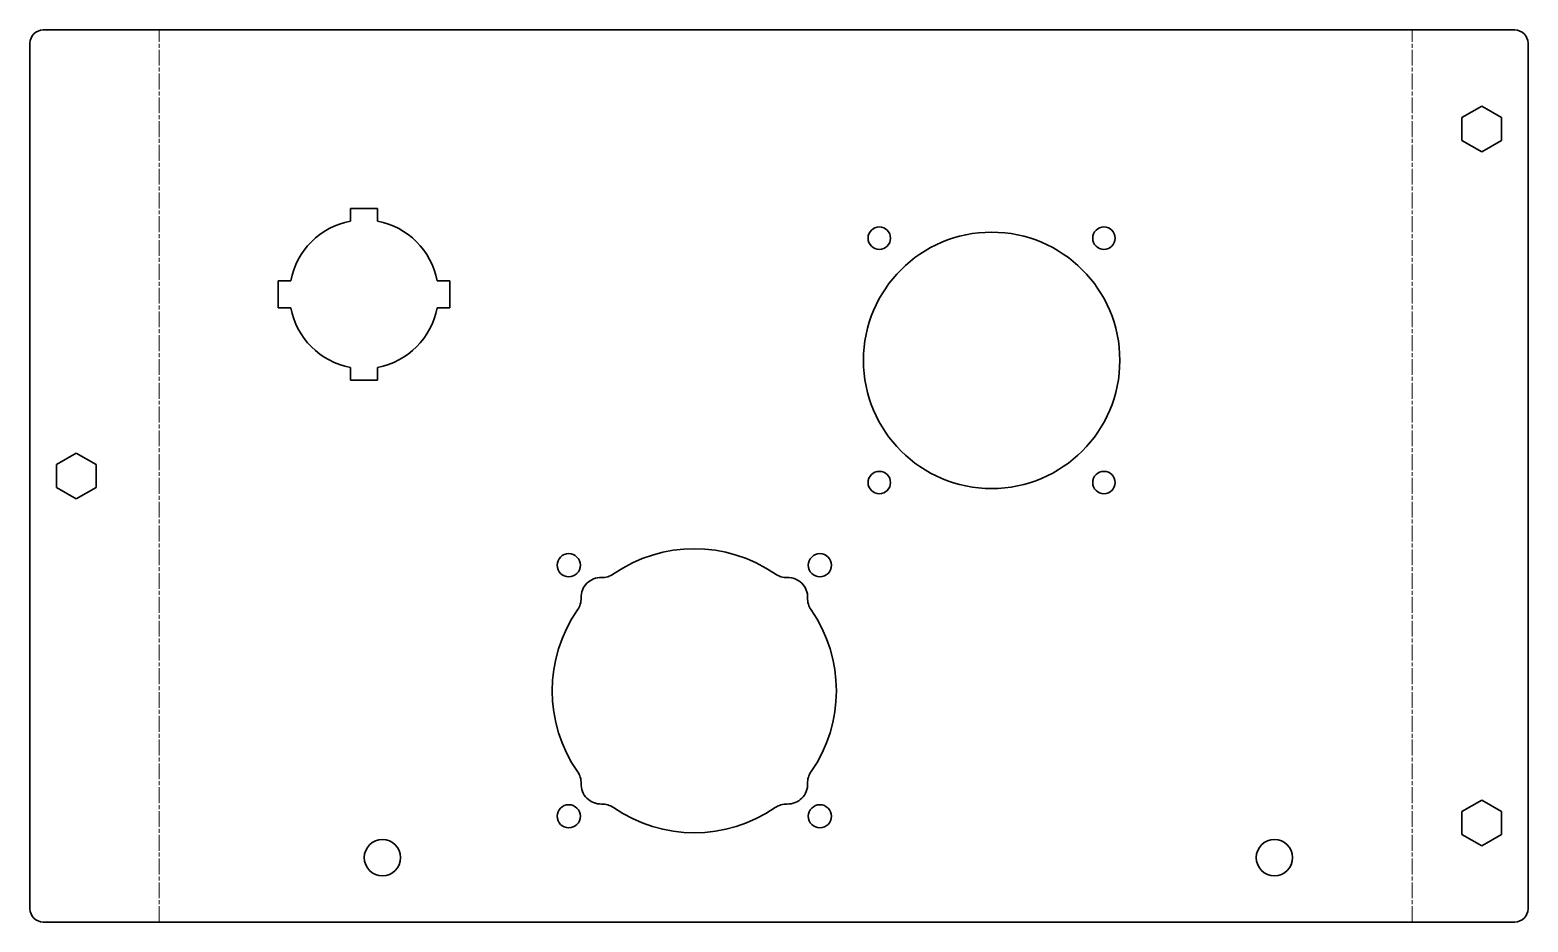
# Model space of a CAD drawing. Header units: inches. Extents: x 0 to 227, y 0 to 135.
import ezdxf

# ---------------------------------------------------------------- set-up
doc = ezdxf.new("R2010")
doc.units = ezdxf.units.IN
doc.header["$MEASUREMENT"] = 0
doc.linetypes.add('Chain', pattern=[13.68, 9.12, -1.14, 2.28, -1.14])
doc.layers.add('SIMUMAK Bend Centerline (ISO)', color=7, linetype='Chain', lineweight=9)
doc.layers.add('SIMUMAK Visible (ISO)', color=7, linetype='Continuous', lineweight=35)

# ---------------------------------------------------------------- blocks, each defined once
blk = doc.blocks.new('AMB-04-PANBOT05')
at = {"layer": 'SIMUMAK Bend Centerline (ISO)', "ltscale": 0.263158}
for p, q in [((19.55, 0), (19.55, 135)), ((209.2, 0), (209.2, 135))]:
    blk.add_line(p, q, dxfattribs=at)
at = {"layer": 'SIMUMAK Visible (ISO)'}
for p, q in [((2, 135), (224.73, 135)), ((0, 2), (0, 133)), ((226.73, 133), (226.73, 2)), ((216.73, 121.73), (219.73, 123.46)), ((219.73, 123.46), (222.73, 121.73)), ((216.73, 118.27), (216.73, 121.73)), ((222.73, 121.73), (222.73, 118.27)), ((219.73, 116.54), (216.73, 118.27)), ((222.73, 118.27), (219.73, 116.54)), ((48.5, 108), (52.6, 108)), ((48.5, 106.06), (48.5, 108)), ((52.6, 108), (52.6, 106.06)), ((37.55, 92.95), (37.55, 97.05)), ((37.55, 97.05), (39.49, 97.05)), ((61.62, 97.05), (63.55, 97.05)), ((63.55, 97.05), (63.55, 92.95)), ((39.49, 92.95), (37.55, 92.95)), ((63.55, 92.95), (61.62, 92.95)), ((48.5, 82), (48.5, 83.94)), ((52.6, 83.94), (52.6, 82)), ((52.6, 82), (48.5, 82)), ((4, 69.23), (7, 70.96)), ((7, 70.96), (10, 69.23)), ((4, 65.77), (4, 69.23)), ((10, 69.23), (10, 65.77)), ((7, 64.04), (4, 65.77)), ((10, 65.77), (7, 64.04)), ((216.73, 16.73), (219.73, 18.46)), ((219.73, 18.46), (222.73, 16.73)), ((216.73, 13.27), (216.73, 16.73)), ((222.73, 16.73), (222.73, 13.27)), ((219.73, 11.54), (216.73, 13.27)), ((222.73, 13.27), (219.73, 11.54)), ((224.73, 0), (2, 0))]:
    blk.add_line(p, q, dxfattribs=at)
for centre, radius in [((145.55, 85), 19.4), ((128.55, 103.5), 1.7), ((162.55, 103.5), 1.7), ((128.55, 66.5), 1.7), ((162.55, 66.5), 1.7), ((81.55, 54), 1.75), ((119.55, 54), 1.75), ((81.55, 16), 1.75), ((119.55, 16), 1.75), ((53.35, 9.75), 2.75), ((188.35, 9.75), 2.75)]:
    blk.add_circle(centre, radius, dxfattribs=at)
at = {"layer": 'SIMUMAK Visible (ISO)', "extrusion": (0, 0, -1)}
for centre, radius, start, end in [((-2, 133), 2, 0, 90), ((-224.73, 133), 2, 90, 180), ((-50.55, 95), 11.25, 10.4992, 79.5008), ((-50.55, 95), 11.25, 100.4992, 169.5008), ((-50.55, 95), 11.25, 280.4992, 349.5008), ((-50.55, 95), 11.25, 190.4992, 259.5008), ((-100.55, 35), 21.5, 55.286, 124.714), ((-86.41, 49.14), 3, 358.1865, 91.8135), ((-86.6, 55.14), 3, 235.286, 271.8135), ((-114.51, 55.14), 3, 268.1865, 304.714), ((-114.7, 49.14), 3, 88.1865, 181.8135), ((-80.42, 48.95), 3, 178.1865, 214.714), ((-120.69, 48.95), 3, 325.286, 1.8135), ((-100.55, 35), 21.5, 325.286, 34.714), ((-100.55, 35), 21.5, 145.286, 214.714), ((-80.42, 21.05), 3, 145.286, 181.8135), ((-120.69, 21.05), 3, 358.1865, 34.714), ((-86.41, 20.86), 3, 268.1865, 1.8135), ((-114.7, 20.86), 3, 178.1865, 271.8135), ((-86.6, 14.86), 3, 88.1865, 124.714), ((-100.55, 35), 21.5, 235.286, 304.714), ((-114.51, 14.86), 3, 55.286, 91.8135), ((-2, 2), 2, 270, 0), ((-224.73, 2), 2, 180, 270)]:
    blk.add_arc(centre, radius, start, end, dxfattribs=at)

msp = doc.modelspace()

# ---------------------------------------------------------------- block references
msp.add_blockref('AMB-04-PANBOT05', (0, 0))

doc.saveas('drawing.dxf')
